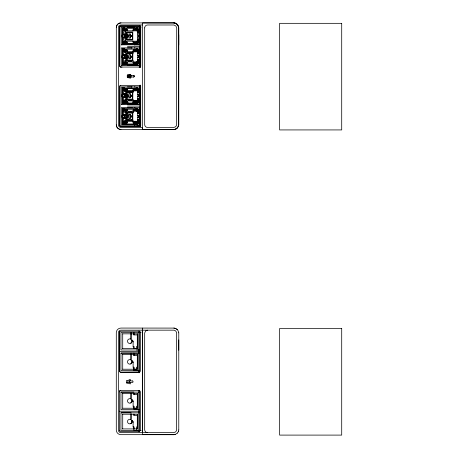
<?xml version="1.0" encoding="UTF-8"?>
<svg xmlns="http://www.w3.org/2000/svg" width="458" height="458" viewBox="0 0 458 458"><rect width="100%" height="100%" fill="white"/><g stroke="black" fill="none" stroke-linecap="round" stroke-linejoin="round"><path stroke-width="0.69" d="M121.307 104.516L121.307 86.923L140.074 86.928L139.352 86.923L139.352 104.521L121.307 104.516L122.034 104.516M121.307 65.5L121.307 47.907L140.074 47.913L139.352 47.907L139.352 65.5L121.307 65.5L122.034 65.5M134.933 44.81L134.303 44.81L140.074 44.804L121.307 44.81L121.307 27.217L140.165 27.217L140.165 67.274M122.091 96.758L122.091 94.686L123.059 94.686M122.492 119.16L122.412 123.654A0.83 0.824 90 0 0 123.236 124.484L137.337 124.484M122.492 113.664L122.412 109.164A0.83 0.824 90 0 1 123.236 108.34L124.45 108.34L124.45 109.273M122.492 98.47L122.412 102.964A0.83 0.824 90 0 0 123.236 103.794L137.337 103.794M122.492 92.974L122.412 88.474A0.83 0.824 90 0 1 123.236 87.65L124.45 87.65L124.37 89.613M122.492 59.454L122.412 63.948A0.83 0.824 90 0 0 123.236 64.773L137.343 64.773M122.492 53.952L122.412 49.458A0.83 0.824 90 0 1 123.236 48.628L124.456 48.628M122.492 38.764L122.412 43.258A0.83 0.824 90 0 0 123.236 44.083L137.343 44.083M122.492 33.262L122.412 28.768A0.83 0.824 90 0 1 123.236 27.938L124.456 27.938M122.492 117.099L122.492 123.654A0.83 0.824 90 0 0 123.317 124.484M122.492 115.725L122.492 109.164A0.83 0.824 90 0 1 122.521 108.952M122.492 96.409L122.492 102.964A0.83 0.824 90 0 0 122.904 103.685M122.492 95.035L122.492 88.474A0.83 0.824 90 0 1 122.904 87.759M122.492 57.387L122.492 63.948A0.83 0.824 90 0 0 123.317 64.773M122.492 56.013L122.492 49.458A0.83 0.824 90 0 1 123.317 48.628M122.492 36.697L122.492 43.258A0.83 0.824 90 0 0 123.322 44.083M122.492 35.323L122.498 28.768A0.83 0.824 90 0 1 123.322 27.938M122.71 123.969L122.71 108.855L137.766 108.855L137.766 123.969L122.71 123.969L123.488 123.311L126.918 123.311L126.918 122.624M122.71 103.279L122.71 88.165L137.766 88.165L137.766 103.279L122.71 103.279L123.494 102.621L126.918 102.621L126.918 101.934M122.715 64.257L122.715 49.149L137.766 49.149L137.766 64.257L122.715 64.257L123.494 63.605L126.918 63.605L127.043 61.876M122.715 43.567L122.715 28.459L137.766 28.459L137.766 43.567L122.715 43.567L123.494 42.915L126.918 42.915L126.918 42.222M123.666 118.112C122.572 117.408 122.572 115.41 123.666 114.706M123.666 97.422C122.572 96.718 122.572 94.72 123.666 94.016M123.671 58.406C122.572 57.702 122.572 55.704 123.671 55M123.671 37.716C122.572 37.012 122.572 35.014 123.671 34.31M123.488 123.311L123.488 121.588L137.24 121.588L137.24 123.317L137.766 123.969M123.488 117.981L123.488 120.551L125.887 120.551L125.549 120.551M123.488 114.843L123.488 112.273L125.887 112.273M122.71 108.855L123.494 109.508L123.488 111.237L137.24 111.237L137.24 109.508L137.766 108.855M123.494 102.621L123.494 100.897L137.24 100.897L137.24 102.621L137.766 103.279M123.494 97.291L123.494 99.861L125.887 99.861M123.494 94.153L123.494 91.583L125.887 91.583M122.71 88.165L123.494 88.818L123.494 90.547L137.24 90.547L137.24 88.818L137.766 88.165M123.494 63.605L123.494 61.876L137.245 61.876L137.245 63.605L137.766 64.257M123.494 58.269L123.494 60.84L125.887 60.84M123.494 55.137L123.494 52.561L125.887 52.561M122.715 49.149L123.494 49.802L123.494 51.525L137.245 51.531L137.245 49.802L137.766 49.149M123.494 42.915L123.494 41.186L137.245 41.186L137.245 42.915L137.766 43.567M123.494 37.579L123.494 40.149L125.887 40.149M123.494 34.447L123.494 31.871L125.887 31.871M122.715 28.459L123.494 29.112L123.494 30.835L137.245 30.841L137.245 29.112L137.766 28.459M123.82 121.588L123.82 122.624L127.043 122.624L127.043 121.588M123.82 111.237L123.82 110.201L127.043 110.201L127.043 111.237M123.826 90.547L123.826 89.51L127.043 89.51L127.043 90.547M127.043 62.912L123.826 62.912L123.826 61.876M123.826 51.525L123.826 50.495L127.043 50.495L127.043 51.525M123.826 41.186L123.826 42.222L127.043 42.222M123.826 30.835L123.952 29.804L123.952 30.835M123.946 122.624L123.946 121.588M123.946 111.237L123.946 110.201M123.946 101.934L123.82 100.897L123.82 101.934L127.043 101.934L127.043 100.897M123.952 90.547L123.952 89.51M123.952 61.876L123.826 62.912M123.952 51.525L123.952 50.495M123.952 42.222L123.952 41.186M124.37 124.484L124.37 122.515M124.37 103.794L124.37 101.825M124.45 64.773L124.45 63.845M124.37 50.598L124.37 48.628M124.456 44.083L124.456 43.155M124.37 29.907L124.376 27.938M124.542 101.825L124.542 101.155M124.542 90.289L124.542 89.613M124.221 118.313L125.498 118.221L125.452 114.603M124.221 93.821L125.498 93.913L125.498 97.531M124.221 37.911L125.498 37.825L125.452 34.201M125.549 121.588L125.698 117.803A1.964 1.958 90 0 0 125.698 115.021L125.549 111.237M125.549 100.897L125.698 97.113A1.964 1.958 90 0 0 125.698 94.331L125.549 90.547M125.555 61.876L125.698 58.092A1.964 1.958 90 0 0 125.698 55.315L125.555 51.531M125.555 41.186L125.704 37.401A1.964 1.958 90 0 0 125.704 34.619L125.555 30.835M133.226 99.707L126.786 99.707L126.58 94.274L127.25 94.274M133.232 60.685L126.792 60.685L126.585 55.252L127.25 55.252M126.786 117.861L126.786 120.397L133.226 120.397M126.786 114.964L126.786 112.428L133.226 112.428M126.786 94.274L126.786 91.737L127.25 91.737M126.792 55.252L126.792 52.716L133.232 52.716M126.792 37.459L126.792 39.995L132.768 39.995L132.768 32.026L126.792 32.026L126.792 34.562M131.217 120.139L132.934 120.036L126.9 120.139L126.9 112.685L132.934 112.788M126.918 110.201L126.918 109.508L123.494 109.508M131.217 99.449L132.934 99.346L126.9 99.449L126.9 91.995L132.934 92.098M126.918 89.51L126.918 88.818L123.494 88.818M131.217 60.427L132.934 60.324L126.9 60.427L126.9 52.979L132.934 53.082M126.918 50.495L126.918 49.802L123.494 49.802M126.9 39.737L126.9 32.289L132.677 32.289L132.677 39.737L126.9 39.737L126.9 32.289M123.494 29.112L126.918 29.112L127.043 30.835M127.043 117.861L127.043 114.964M127.043 97.17L127.043 94.274M127.043 58.149L127.043 55.252M127.043 37.459L127.043 34.562M126.9 120.139L126.9 112.685M126.9 99.449L126.9 91.995M126.9 60.427L126.9 52.979M129.122 116.927L127.353 116.927L127.353 115.897L129.122 115.897M127.679 96.237L127.679 95.207M128.738 112.685L128.738 111.861M128.738 100.273L128.738 99.449M128.738 91.995L128.738 91.171M128.738 61.258L128.738 60.427M128.801 116.927L128.801 118.485L130.358 118.485L130.358 116.927L130.038 116.927L130.038 118.485M128.801 115.897L128.801 114.34L129.122 114.34M128.801 96.237L128.801 97.789L130.358 97.789L130.358 96.237M128.801 95.207L128.801 93.65L130.358 93.65L130.358 95.207M128.801 57.221L128.801 58.773L130.364 58.773L130.364 57.221M128.801 56.185L128.801 54.634L130.364 54.634L130.364 56.185M128.801 36.531L128.801 38.083L130.364 38.083L130.364 36.531M128.801 35.495L128.801 33.944L130.364 33.944L130.364 35.495M128.475 75.81L129.185 74.728M129.076 112.685L129.076 111.861M129.076 100.273L129.076 99.449M129.076 91.995L129.076 91.171M129.076 61.258L129.076 60.427M129.15 112.685L129.15 111.861M129.15 100.273L129.15 99.449M129.15 91.995L129.15 91.171M129.15 61.258L129.15 60.427M130.038 97.789L130.038 96.237L131.807 96.237L131.807 95.207L130.038 95.207L130.038 93.65M130.038 58.773L130.038 57.221L131.807 57.221L131.807 56.185L130.038 56.185L130.038 54.634M130.038 38.083L130.038 36.531L131.807 36.531L131.807 35.495L130.038 35.495L130.038 33.944M130.358 115.897L130.358 114.34L128.801 114.34M130.622 112.685L130.622 111.861M130.622 100.273L130.622 99.449M130.622 91.995L130.622 91.171M130.627 61.258L130.627 60.427M130.696 112.685L130.696 111.861M130.696 100.273L130.696 99.449M130.696 91.995L130.696 91.171M130.696 61.258L130.696 60.427M133.913 428.928L133.913 426.925L133.112 426.925L133.118 422.316A2.072 2.072 0 0 0 131.841 420.404L131.956 422.224L130.862 423.581A2.279 2.279 0 0 1 127.776 422.671A2.279 2.279 0 0 1 128.687 419.585L129.236 419.368A2.279 2.279 0 0 1 130.965 419.642L131.045 413.482M136.495 408.238L133.908 408.238L133.913 406.235L133.112 406.235L133.118 401.626A2.072 2.072 0 0 0 131.835 399.714L131.956 401.534L130.862 402.891A2.279 2.279 0 0 1 127.776 401.981A2.279 2.279 0 0 1 128.687 398.895L129.236 398.678A2.279 2.279 0 0 1 130.965 398.952L131.045 393.485M136.495 369.222L133.908 369.222L133.913 367.213L133.112 367.219L133.118 362.61A2.072 2.072 0 0 0 131.841 360.698L131.956 362.518L130.862 363.87A2.279 2.279 0 0 1 127.776 362.965A2.279 2.279 0 0 1 128.687 359.874L129.236 359.662A2.279 2.279 0 0 1 130.965 359.931L131.045 354.463M136.495 348.532L133.908 348.532L133.913 346.523L133.112 346.529L133.118 341.92A2.072 2.072 0 0 0 131.835 340.008L131.956 341.828L130.862 343.179A2.279 2.279 0 0 1 127.776 342.275A2.279 2.279 0 0 1 128.687 339.183L129.236 338.972A2.279 2.279 0 0 1 130.965 339.241L131.045 332.388M131.108 112.685L131.108 111.861M131.108 100.273L131.108 99.449M131.108 91.995L131.108 91.171M131.108 61.258L131.108 60.427M131.48 115.897L131.48 116.927L131.801 116.927L131.801 115.897L130.038 115.897L130.038 114.34L130.358 114.34M131.503 112.788L131.503 111.861M131.503 100.273L131.503 99.346M131.48 96.237L131.48 95.207M131.503 92.098L131.503 91.171M131.509 61.258L131.509 60.324M131.48 57.221L131.48 56.185M131.48 36.531L131.48 35.495M132.322 119.83L132.339 112.994L132.671 112.685L132.671 120.139L132.339 119.83L127.164 119.824M132.322 99.134L132.339 92.304L132.677 91.995L132.677 99.449L132.339 99.134L127.164 99.134M132.322 60.118L132.339 53.288L132.677 52.979L132.677 60.427L132.339 60.118L127.164 60.118M132.677 39.737L132.339 39.428L132.339 32.598L132.677 32.289M132.768 120.397L132.826 112.015M132.768 99.707L132.826 91.325M132.768 60.685L132.826 52.304M137.24 123.317L133.307 123.311L133.307 122.624L136.524 122.624L136.524 121.588M137.24 109.508L133.307 109.508L133.307 110.201L136.53 110.201L136.53 111.237M137.24 102.621L133.307 102.621L133.307 101.934L136.53 101.934L136.53 100.897L136.404 101.934M137.24 88.818L133.307 88.818L133.307 89.51L136.53 89.51L136.53 90.547M137.245 63.605L133.307 63.605L133.438 61.876M137.245 49.802L133.312 49.802L133.312 50.495L136.53 50.495L136.53 51.531M137.245 42.915L133.312 42.915L133.312 42.222L136.53 42.222L136.53 41.186M136.53 30.841L136.53 29.804L133.312 29.804L133.312 29.112L137.245 29.112M133.433 122.624L133.433 121.588M133.433 111.237L133.433 110.201M133.433 101.934L133.433 100.897L132.975 100.897L133.307 102.621M133.433 90.547L133.433 89.51M133.438 51.531L133.438 50.495M133.438 42.222L133.438 41.186M133.438 30.841L133.312 29.804M133.77 101.831L133.77 101.155M133.77 90.289L133.77 89.613M133.908 429.684L133.908 426.925L133.118 426.925M133.908 408.307L133.908 406.235L133.118 406.235M133.908 348.595L133.908 346.529L133.118 346.529M136.123 124.484L136.123 122.521M136.123 103.794L136.123 101.831M136.123 89.613L136.123 87.65L137.337 87.65M136.123 50.598L136.123 48.628L137.343 48.628M136.123 29.907L136.129 27.938L137.343 27.938M136.203 109.273L136.123 108.34L137.337 108.34M136.203 103.794L136.203 102.861M136.203 88.583L136.203 87.65M136.203 64.773L136.203 63.845M136.209 44.083L136.209 43.155M136.398 122.624L136.398 121.588M136.398 111.237L136.398 110.201M136.404 90.547L136.404 89.51M136.404 61.876L136.404 62.912L136.53 61.876M136.404 51.531L136.404 50.495M136.404 42.222L136.404 41.186M136.404 30.841L136.53 29.804M138.161 123.654L138.161 119.16L138.081 123.654A0.83 0.824 90 0 1 137.257 124.484M138.161 109.17L138.161 113.664L138.081 109.17A0.83 0.824 90 0 0 137.257 108.34M138.161 102.964L138.161 98.47L138.081 102.964A0.83 0.824 90 0 1 137.257 103.794M138.167 88.48L138.161 92.974L138.081 88.48A0.83 0.824 90 0 0 137.257 87.65M138.167 63.948L138.167 59.454L138.081 63.948A0.83 0.824 90 0 1 137.257 64.773M138.167 49.458L138.167 53.952L138.087 49.458A0.83 0.824 90 0 0 137.257 48.628M138.167 43.258L138.167 38.764L138.087 43.258A0.83 0.824 90 0 1 137.263 44.083M138.167 28.768L138.167 33.262L138.087 28.768A0.83 0.824 90 0 0 137.263 27.938M137.526 117.448L138.493 117.448L138.442 115.376L137.526 115.376M138.442 96.758L138.493 94.686L138.493 96.758L137.526 96.758M138.442 57.737L138.493 55.67L138.493 57.737L137.526 57.737M137.532 37.046L138.493 37.046L138.442 34.98L137.532 34.98M138.493 117.448L138.493 115.376M138.493 37.046L138.493 34.98M139.066 390.651L139.066 430.56L141.184 430.56M139.352 44.81L139.352 27.217L140.074 27.222M140.068 126.757L140.074 85.154M140.074 67.274L140.074 25.671M140.159 85.154L140.159 125.206L121.307 125.206L121.307 107.613L140.068 107.619L139.352 107.613L139.346 125.211L140.068 125.206L136.879 125.206M120.414 85.394L140.074 85.377L140.698 85.949L140.749 125.566L140.354 126.156L140.589 86.31L139.845 85.394M139.661 67.051L140.572 66.301L140.572 26.862L140.2 26.18L140.749 26.862L140.749 66.301L139.839 67.051M142.598 432.661L173.754 432.65L175.614 431.928L176.576 430.48L176.616 332.451L175.614 330.876L173.885 330.161L120.969 330.172A2.588 2.588 0 0 0 119.143 330.928L118.88 331.237A2.588 2.588 0 0 0 118.387 332.76L118.387 430.073A2.588 2.588 0 0 0 118.88 431.591L119.143 431.9A2.588 2.588 0 0 0 120.975 432.661L142.598 432.661L142.598 330.172M178.775 429.988L178.775 332.794M136.495 348.595L136.495 346.529L137.623 346.529L137.623 334.935L133.908 334.935L133.919 332.388M133.118 367.219L133.913 367.213L133.908 370.665L136.495 370.671L136.495 367.219L137.623 367.219L137.623 355.626L133.908 355.626L133.913 354.355M136.495 429.684L136.495 426.925L137.623 426.925L137.623 415.332L133.908 415.332L133.913 414.061M136.495 408.301L136.495 406.235L137.623 406.235L137.623 394.641L133.908 394.641L133.913 393.37M142.581 129.528L142.581 22.917L174.057 22.929C176.496 23.106 178.591 25.207 178.775 27.646L178.775 124.816C178.591 127.364 176.307 129.534 173.754 129.534L142.581 129.528L142.581 127.479M133.908 334.935L133.919 333.836M133.908 355.626L133.919 353.078M133.908 394.641L133.919 393.542M133.908 415.332L133.919 414.232M178.786 429.97L178.322 431.717M131.956 422.224L132.041 421.669M127.147 60.427L129.133 60.324M127.147 99.449L129.133 99.346M127.141 120.139L129.133 120.036M126.585 30.835L126.918 29.112M126.585 51.531L126.918 49.802M132.975 30.841L133.312 29.112M132.975 51.531L133.312 49.802M126.58 90.547L126.918 88.818M126.58 111.237L126.918 109.508M132.975 90.547L133.307 88.818M132.975 111.237L133.307 109.508M120.775 67.051L120.082 66.891L119.67 66.118L119.738 26.684L120.591 26.112L139.839 26.112M120.242 66.977L119.847 66.118L119.847 27.045L120.775 26.112M119.441 391.888L119.876 391.029L120.729 390.594M125.223 34.39L125.532 35.111M125.223 37.018L125.532 37.739M125.217 55.08L125.137 55.699L125.841 55.699M125.217 94.096L125.217 94.72M125.114 97.033L125.217 96.724M125.217 114.786L125.526 115.513M125.217 117.414L125.137 118.038L125.836 118.038M140.022 126.299L120.414 126.299L119.824 125.898L119.681 86.127L120.591 85.394M120.597 126.299L119.864 125.566L120.076 85.532M178.328 431.699L177.423 433.068M129.562 75.719L130.181 75.261M177.429 433.045L175.38 434.424M125.629 37.716L125.887 37.516L125.555 37.516M125.629 58.406L125.887 58.206L125.555 58.206M127.393 74.94L130.696 74.391L130.696 75.192L129.385 75.719A0.962 0.956 90 0 0 129.385 76.704C130.536 76.824 130.965 78.85 130.513 77.23M130.862 343.179L131.343 342.83A2.279 2.279 0 0 0 131.778 340.094M130.862 363.87L131.343 363.52A2.279 2.279 0 0 0 131.778 360.784M130.862 402.891L131.343 402.542A2.279 2.279 0 0 0 131.778 399.805M130.862 423.581L131.343 423.232A2.279 2.279 0 0 0 131.778 420.496L131.984 421.045M131.045 343.048L131.349 342.836M131.045 363.738L131.349 363.526M131.045 402.759L131.343 402.542M131.045 423.45L131.349 423.232M125.71 58.406L124.221 58.601M125.71 97.422L124.221 97.623M139.839 126.299L140.354 126.156M129.963 74.482L128.652 75.81L128.097 75.81L128.097 75.192M125.532 34.281L125.137 34.39L125.137 35.008L125.841 35.008M125.532 36.915L125.137 37.018L125.137 37.636L125.841 37.636M125.137 55.08L125.526 54.971M125.446 55.802L125.755 55.699M125.526 57.605L125.217 58.326M125.446 58.429L125.841 58.326M125.446 94.823L125.836 94.72M125.526 96.621L125.137 96.724L125.217 97.348M125.446 97.451L125.755 97.348M125.836 97.348L125.137 97.348M125.526 114.683L125.137 114.786L125.137 115.41L125.836 115.41M125.137 117.414L125.836 117.414M175.385 434.402L173.754 434.705M124.221 34.115L125.71 34.31M124.221 54.805L125.71 55M124.221 114.511L125.71 114.706M147.579 330.161L145.529 331.008L144.682 333.058L144.682 429.753A2.897 2.897 0 0 0 147.579 432.65M139.352 65.5L140.074 65.494L127.467 65.5M139.352 104.521L140.074 104.516L127.461 104.516M134.303 65.5L134.933 65.5M134.297 104.521L134.933 104.516M134.297 125.211L134.927 125.206M174.092 129.54L120.964 129.499A4.654 4.654 0 0 1 116.309 124.839L116.309 27.554A4.666 4.649 -90 0 1 120.964 22.906L173.748 22.9A4.677 4.654 -90 0 1 177.778 25.23A4.654 4.654 0 0 0 173.748 22.9M142.364 24.972L120.964 24.972A2.593 2.582 -90 0 0 118.376 27.554L118.376 124.839A2.593 2.582 -90 0 0 120.964 127.427L142.364 127.427M140.222 26.003L120.964 26.003A1.551 1.551 0 0 0 119.733 26.61M139.066 27.045L141.184 27.045M127.393 27.217L134.944 27.222M123.826 29.804L127.043 29.804M122.406 29.907L127.427 29.907M133.055 29.907L137.984 29.907L138.087 33.222M127.169 32.598L132.339 32.598M122.412 33.222L122.715 33.216M125.555 34.51L125.887 34.51M127.25 34.562L126.585 34.562L126.585 37.459L127.25 37.459M123.059 34.98L122.04 34.98L122.04 37.046L123.059 37.046M129.127 35.495L127.358 35.495L127.358 36.531L129.127 36.531M122.412 38.804L122.715 38.804M138.087 38.804L137.972 42.119L133.055 42.119M127.164 39.428L132.339 39.428M122.509 42.119L127.421 42.119M124.444 43.361L136.215 43.361M121.307 44.81L122.034 44.81M127.484 46.361L140.074 46.361M127.393 47.907L132.076 47.913L131.429 47.907M122.406 50.598L127.421 50.598M133.055 50.598L137.984 50.598L138.087 53.912M123.746 51.84L126.322 51.84M132.889 51.84L136.736 51.84M129.133 53.082L127.147 52.979M133.278 53.082L131.217 52.979M127.164 53.288L132.339 53.288M122.412 53.912L122.715 53.907M125.452 54.891L125.498 58.515M125.555 55.2L125.887 55.2M123.059 55.67L122.04 55.67L122.04 57.737L123.059 57.737M137.526 55.67L138.493 55.67M129.127 56.185L127.358 56.185L127.358 57.221L129.127 57.221M126.585 58.149L127.25 58.149M122.412 59.494L122.715 59.494M138.087 59.494L137.972 62.809L133.055 62.809M122.509 62.809L127.421 62.809M133.307 62.912L136.53 62.912M124.444 64.051L136.215 64.051M121.072 67.051L122.034 67.051M139.118 67.051L140.194 66.977M120.597 67.051L140.074 67.051M130.696 74.391L130.696 75.192M127.364 77.631L129.185 77.837M127.387 86.928L132.076 86.928L131.423 86.923M124.444 88.371L136.215 88.371M127.095 88.583L128.332 88.583M132.562 88.583L133.799 88.583M124.364 88.583L126.734 88.583M133.742 88.583L136.118 88.583M122.401 89.613L127.421 89.613M133.055 89.613L137.978 89.613L138.081 92.934M123.746 90.856L126.322 90.856M132.889 90.856L136.736 90.856M132.768 91.737L133.226 91.737L126.786 91.737M129.133 92.098L127.147 91.995M133.278 92.098L131.217 91.995M127.164 92.304L132.339 92.304M122.412 92.934L122.71 92.928M125.549 94.216L125.887 94.216M122.091 94.686L122.04 96.758L123.059 96.758M137.526 94.686L138.493 94.686M129.122 95.207L127.358 95.207L127.358 96.237L129.122 96.237M126.58 97.17L127.25 97.17M125.549 97.228L125.887 97.228M122.412 98.51L122.71 98.516M138.081 98.51L137.972 101.831L133.055 101.831M123.74 100.588L126.322 100.588M132.889 100.588L136.736 100.588M122.504 101.825L127.421 101.825M124.364 102.861L126.734 102.861M126.895 102.861L128.332 102.861M132.362 102.861L136.118 102.861M124.444 103.067L136.215 103.067M127.479 106.067L140.074 106.067M127.387 107.619L132.076 107.619L131.423 107.613M124.444 109.061L136.215 109.061M122.401 110.304L127.421 110.304M133.055 110.304L137.978 110.304L138.081 113.624M129.133 112.788L127.147 112.685M133.272 112.788L131.217 112.685M127.164 112.994L132.339 112.994M122.412 113.624L122.71 113.618M125.549 114.906L125.887 114.906L125.629 114.706M127.25 114.964L126.58 114.964L126.58 117.861L127.25 117.861M123.059 115.376L122.034 115.376L122.034 117.448L123.059 117.448M127.353 116.927L127.679 116.927M130.038 116.927L131.801 116.927M125.549 117.918L125.887 117.918M122.412 119.2L122.71 119.206M138.081 119.2L137.972 122.521L133.055 122.521M123.74 121.278L126.322 121.278M132.889 121.278L136.73 121.278M122.504 122.515L127.421 122.515M140.222 126.397L120.964 126.397A1.551 1.551 0 0 1 119.733 125.784M141.184 332.21L139.066 332.21L139.066 372.835L139.072 330.836M139.072 332.388L120.958 332.388L120.958 349.981L139.072 349.981M122.406 333.836L137.623 333.836L137.623 348.532L122.406 348.532M119.412 351.526L139.072 351.526M120.958 353.078L139.072 353.078L120.964 353.078L120.958 370.671L139.072 370.671L136.495 370.665M122.406 354.526L137.623 354.526L137.623 369.222L122.406 369.222M120.111 372.217L139.072 372.217M127.622 382.796L126.585 382.796L127.622 383.008M120.111 390.548L139.072 390.548L139.072 431.928M133.908 409.687L139.072 409.687L120.964 409.687L120.964 392.094L139.072 392.1M120.964 392.094L133.919 392.094M122.406 393.542L137.623 393.542L137.623 408.238L122.406 408.238M119.412 411.238L139.072 411.238M133.908 430.377L139.072 430.377L120.964 430.377L120.964 412.784L139.072 412.79M120.964 412.784L131.045 412.79M122.406 414.232L137.623 414.232L137.623 428.928L122.406 428.928M131.022 414.232L131.045 419.705M136.495 349.975L139.072 349.975M134.309 47.907L134.944 47.913M134.309 86.923L134.938 86.928M134.309 107.613L134.938 107.619M131.429 27.217L132.076 27.222M173.748 129.494A4.677 4.654 -90 0 0 177.778 127.169A4.654 4.654 0 0 1 173.748 129.499L173.92 129.54M173.885 328.077L175.609 328.449L177.298 329.577M130.696 77.23L129.562 76.704A0.962 0.956 90 0 1 129.431 76.211M129.786 77.94L130.696 78.037M138.974 390.577L139.89 390.874L140.526 392.128L140.446 430.543L138.974 431.619L120.735 431.596L119.441 430.308M139.661 26.112L140.2 26.18M146.033 129.368L146.634 129.488M146.634 434.659L145.461 434.344M131.022 353.078L131.045 359.999M131.675 339.956L131.835 340.008A2.072 2.072 0 0 1 133.112 341.92M131.675 360.646L131.835 360.698A2.072 2.072 0 0 1 133.112 362.61M131.675 399.668L131.835 399.714A2.072 2.072 0 0 1 133.112 401.626M131.675 420.358L131.835 420.404A2.072 2.072 0 0 1 133.112 422.316M175.597 328.472L174.057 328.094L120.958 328.071A4.66 4.66 0 0 0 116.298 332.726L116.292 430.01A4.654 4.654 0 0 0 120.952 434.671L174.097 434.688L142.57 434.671L142.581 328.088M125.446 34.281L125.841 34.39M125.446 36.915L125.841 37.018M125.446 54.971L125.841 55.08M125.841 57.708L125.137 57.708L125.137 58.326L125.526 58.429M125.836 94.096L125.137 94.096L125.137 94.72L125.526 94.823M125.446 93.993L125.755 94.096M125.446 96.621L125.836 96.724M125.446 114.683L125.836 114.786M125.446 117.311L125.755 117.414M125.526 118.141L125.114 117.723M129.963 77.94L128.961 77.476L128.48 76.675M129.522 77.763L128.664 76.675L128.097 76.612L128.097 77.23M176.41 328.89L177.292 329.6M128.171 382.785L128.984 383.569L130.398 383.896L130.398 382.928C128.463 383.243 128.463 380.174 130.398 380.489L130.398 379.522C128.835 379.075 128.469 381.05 127.484 381.228L127.484 380.483L126.494 380.483L126.494 382.928L127.484 382.928L127.484 382.19L127.942 382.19L128.137 383.008M177.292 329.577L178.477 331.472L178.775 332.817M125.114 55.389L125.217 55.699M132.975 41.186L133.312 42.915M132.975 61.876L133.307 63.605M126.585 41.186L126.918 42.915M126.585 61.876L126.918 63.605M132.975 121.588L133.307 123.311M126.58 100.897L126.918 102.621M126.58 121.588L126.918 123.311M178.775 34.734L178.775 45.084M178.775 339.905L178.775 350.25M178.402 27.554L178.402 124.839M137.308 333.836L137.308 348.532M137.308 354.526L137.308 369.222M137.308 393.542L137.308 408.238M137.308 414.232L137.308 428.928M131.045 333.836L131.045 339.309M131.045 393.542L131.045 399.015M128.274 75.81L128.274 75.192L127.272 75.192L127.272 77.23L128.274 77.23L128.274 76.612M127.45 75.192L127.45 77.23M122.715 333.836L122.715 348.532M122.715 354.526L122.715 369.222M122.715 393.542L122.715 408.238M122.715 414.232L122.715 428.928M119.406 331.552L119.412 371.507M119.412 390.548L119.406 431.218M116.309 27.554A4.654 4.654 0 0 1 120.964 22.9M120.964 129.494A4.666 4.649 -90 0 1 116.303 124.839M133.433 75.438A0.779 0.773 90 0 1 134.205 76.217A0.779 0.773 90 0 1 133.433 76.996M131.549 76.996A0.779 0.773 90 0 1 130.776 76.217A0.779 0.773 90 0 1 131.549 75.438M122.601 108.752A0.83 0.824 90 0 1 123.317 108.34M125.629 118.112A1.964 1.958 90 0 1 122.95 117.397M122.95 115.427A1.964 1.958 90 0 1 126.03 115.021M126.345 115.427A1.964 1.958 90 0 1 126.54 115.903M123.317 103.794A0.83 0.824 90 0 1 123.105 103.766M123.105 87.678A0.83 0.824 90 0 1 123.317 87.65M126.03 97.113A1.964 1.958 90 0 1 122.95 96.707M122.95 94.737A1.964 1.958 90 0 1 126.03 94.331M126.036 58.092A1.964 1.958 90 0 1 122.95 57.685M122.95 55.721A1.964 1.958 90 0 1 125.629 55M126.54 57.21A1.964 1.958 90 0 1 126.345 57.685M129.757 35.283A1.036 1.03 90 0 1 130.215 35.014M130.129 35.014A1.036 1.03 90 0 1 130.891 36.01M126.036 37.401A1.964 1.958 90 0 1 122.956 36.995M122.956 35.031A1.964 1.958 90 0 1 125.629 34.31M126.345 35.031A1.964 1.958 90 0 1 126.54 35.501M126.54 36.52A1.964 1.958 90 0 1 126.345 36.995M119.441 332.514L119.424 370.694L119.721 371.61L120.975 372.245L139.679 372.079L140.503 370.94L140.526 332.76L140.234 331.844L138.974 331.208L120.729 331.226L119.876 331.661L119.441 332.514M124.421 114.489L124.421 118.336L124.462 114.489M124.421 93.798L124.421 97.646L124.467 93.798M124.421 54.777L124.421 58.63L124.467 54.777M124.421 34.087L124.421 37.94L124.467 34.087M144.682 27.892L144.682 124.582A2.897 2.897 0 0 0 147.579 127.479L173.754 127.479L175.614 126.757L176.576 125.315L176.719 27.949L175.906 25.986L173.885 24.99L147.579 24.99A2.897 2.897 0 0 0 144.682 27.892M178.242 126.047L178.048 126.626A4.654 4.654 0 0 0 178.242 126.047M341.708 23.329L279.609 23.329L279.609 129.929L341.708 129.929L341.708 23.329M133.61 75.438L131.372 75.438A0.779 0.773 90 0 0 130.593 76.217A0.779 0.773 90 0 0 131.372 76.996L133.61 76.996A0.779 0.773 90 0 0 134.383 76.217A0.779 0.773 90 0 0 133.61 75.438M341.708 328.5L279.609 328.5L279.609 435.1L341.708 435.1L341.708 328.5M132.288 380.93L130.221 380.93A0.779 0.779 0 0 0 129.442 381.709A0.779 0.779 0 0 0 130.221 382.482L132.288 382.482A0.779 0.779 0 0 0 133.066 381.709A0.779 0.779 0 0 0 132.288 380.93M178.242 26.352L178.048 25.774A4.654 4.654 0 0 1 178.242 26.352"/></g></svg>
